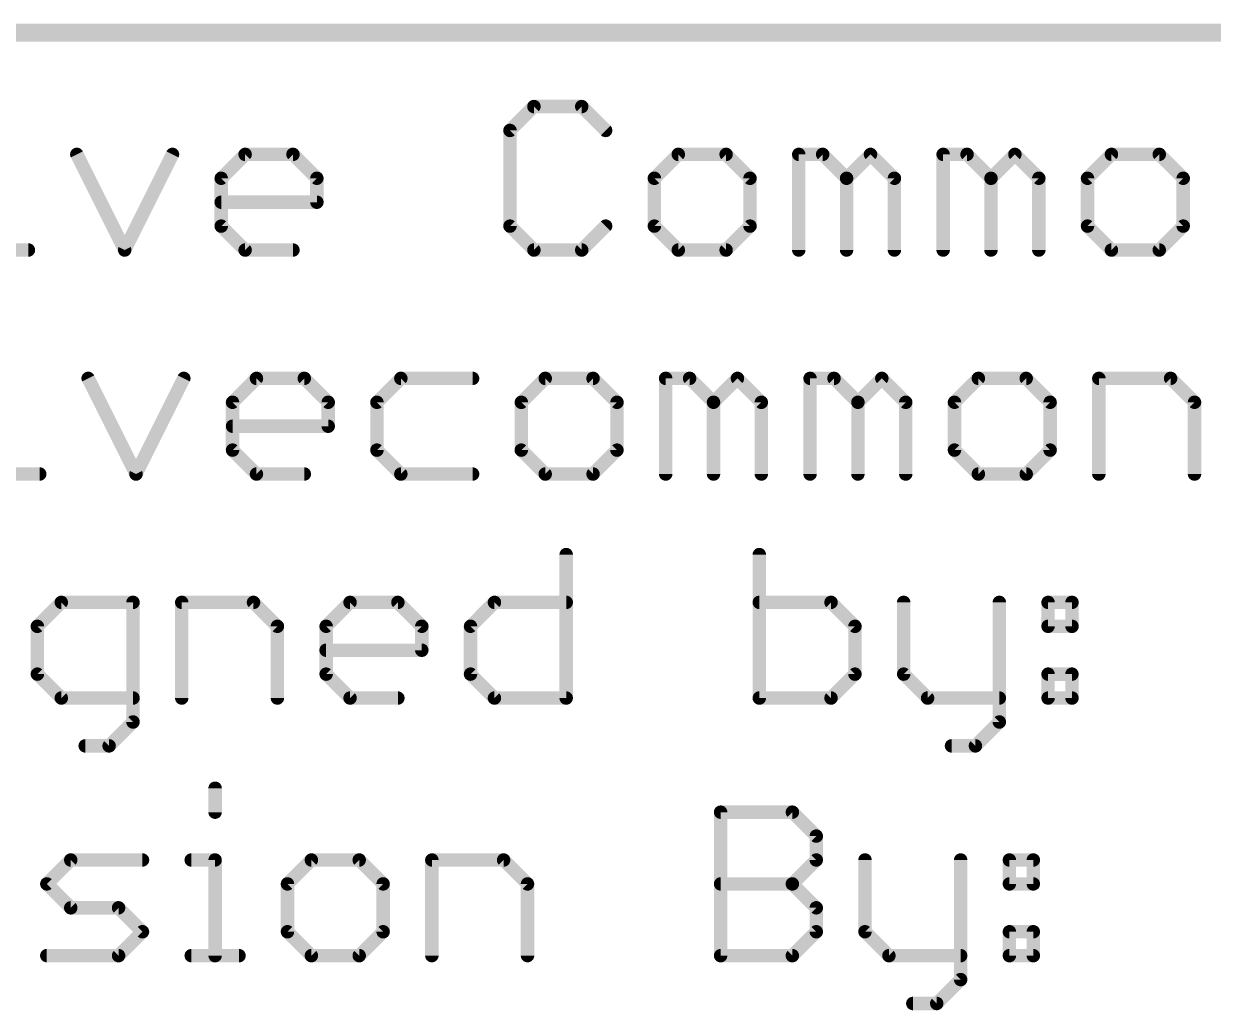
# Model space of a CAD drawing. Extents: x -27 to 84, y -12 to 86.
# Drawn here: x 10.26 to 23.75, y -11.08 to 0.1 of the extents above; entities that cross this region are included whole.
import ezdxf

# ---------------------------------------------------------------- set-up
doc = ezdxf.new("R2010")
doc.units = 0
doc.layers.add('20', color=53, linetype='CONTINUOUS')
doc.layers.add('27', color=253, linetype='CONTINUOUS')

msp = doc.modelspace()

# ---------------------------------------------------------------- linework, layer by layer
at = {"layer": '20', "const_width": 0.2032}
msp.add_lwpolyline([(0.635, 0), (83.185, 0)], dxfattribs=at)
at = {"layer": '27', "const_width": 0.1524}
for points in [[(16.047, -0.8368), (15.7759, -1.108)], [(16.5894, -0.8368), (16.047, -0.8368)], [(16.8605, -1.108), (16.5894, -0.8368)], [(15.7759, -1.108), (15.7759, -2.1926)], [(10.8644, -1.3791), (11.4067, -2.4638)], [(11.4067, -2.4638), (11.949, -1.3791)], [(12.5015, -1.6503), (12.7727, -1.3791)], [(12.7727, -1.3791), (13.315, -1.3791)], [(13.315, -1.3791), (13.5862, -1.6503)], [(17.6842, -1.3791), (17.413, -1.6503)], [(18.2265, -1.3791), (17.6842, -1.3791)], [(18.4977, -1.6503), (18.2265, -1.3791)], [(19.0502, -2.4638), (19.0502, -1.3791)], [(19.0502, -1.3791), (19.3213, -1.3791)], [(19.3213, -1.3791), (19.5925, -1.6503)], [(19.5925, -1.6503), (19.8637, -1.3791)], [(19.8637, -1.3791), (20.1348, -1.6503)], [(20.6873, -2.4638), (20.6873, -1.3791)], [(20.6873, -1.3791), (20.9585, -1.3791)], [(20.9585, -1.3791), (21.2297, -1.6503)], [(21.2297, -1.6503), (21.5008, -1.3791)], [(21.5008, -1.3791), (21.772, -1.6503)], [(22.5956, -1.3791), (22.3245, -1.6503)], [(23.138, -1.3791), (22.5956, -1.3791)], [(23.4091, -1.6503), (23.138, -1.3791)], [(12.5015, -2.1926), (12.5015, -1.6503)], [(13.5862, -1.6503), (13.5862, -1.9215)], [(17.413, -1.6503), (17.413, -2.1926)], [(18.4977, -2.1926), (18.4977, -1.6503)], [(19.5925, -1.6503), (19.5925, -2.4638)], [(20.1348, -1.6503), (20.1348, -2.4638)], [(21.2297, -1.6503), (21.2297, -2.4638)], [(21.772, -1.6503), (21.772, -2.4638)], [(22.3245, -1.6503), (22.3245, -2.1926)], [(23.4091, -2.1926), (23.4091, -1.6503)], [(13.5862, -1.9215), (12.5015, -1.9215)], [(12.7727, -2.4638), (12.5015, -2.1926)], [(15.7759, -2.1926), (16.047, -2.4638)], [(16.5894, -2.4638), (16.8605, -2.1926)], [(17.413, -2.1926), (17.6842, -2.4638)], [(18.2265, -2.4638), (18.4977, -2.1926)], [(22.3245, -2.1926), (22.5956, -2.4638)], [(23.138, -2.4638), (23.4091, -2.1926)], [(9.773, -2.4638), (10.3153, -2.4638)], [(13.315, -2.4638), (12.7727, -2.4638)], [(16.047, -2.4638), (16.5894, -2.4638)], [(17.6842, -2.4638), (18.2265, -2.4638)], [(22.5956, -2.4638), (23.138, -2.4638)], [(10.9928, -3.9191), (11.5351, -5.0038)], [(11.5351, -5.0038), (12.0775, -3.9191)], [(12.63, -4.1903), (12.9011, -3.9191)], [(12.9011, -3.9191), (13.4434, -3.9191)], [(13.4434, -3.9191), (13.7146, -4.1903)], [(14.5383, -3.9191), (14.2671, -4.1903)], [(15.3518, -3.9191), (14.5383, -3.9191)], [(16.1754, -3.9191), (15.9043, -4.1903)], [(16.7178, -3.9191), (16.1754, -3.9191)], [(16.9889, -4.1903), (16.7178, -3.9191)], [(17.5414, -5.0038), (17.5414, -3.9191)], [(17.5414, -3.9191), (17.8126, -3.9191)], [(17.8126, -3.9191), (18.0838, -4.1903)], [(18.0838, -4.1903), (18.3549, -3.9191)], [(18.3549, -3.9191), (18.6261, -4.1903)], [(19.1786, -5.0038), (19.1786, -3.9191)], [(19.1786, -3.9191), (19.4497, -3.9191)], [(19.4497, -3.9191), (19.7209, -4.1903)], [(19.7209, -4.1903), (19.9921, -3.9191)], [(19.9921, -3.9191), (20.2632, -4.1903)], [(21.0869, -3.9191), (20.8157, -4.1903)], [(21.6292, -3.9191), (21.0869, -3.9191)], [(21.9004, -4.1903), (21.6292, -3.9191)], [(22.4529, -5.0038), (22.4529, -3.9191)], [(22.4529, -3.9191), (23.2664, -3.9191)], [(23.2664, -3.9191), (23.5375, -4.1903)], [(12.63, -4.7326), (12.63, -4.1903)], [(13.7146, -4.1903), (13.7146, -4.4615)], [(14.2671, -4.1903), (14.2671, -4.7326)], [(15.9043, -4.1903), (15.9043, -4.7326)], [(16.9889, -4.7326), (16.9889, -4.1903)], [(18.0838, -4.1903), (18.0838, -5.0038)], [(18.6261, -4.1903), (18.6261, -5.0038)], [(19.7209, -4.1903), (19.7209, -5.0038)], [(20.2632, -4.1903), (20.2632, -5.0038)], [(20.8157, -4.1903), (20.8157, -4.7326)], [(21.9004, -4.7326), (21.9004, -4.1903)], [(23.5375, -4.1903), (23.5375, -5.0038)], [(13.7146, -4.4615), (12.63, -4.4615)], [(12.9011, -5.0038), (12.63, -4.7326)], [(14.2671, -4.7326), (14.5383, -5.0038)], [(15.9043, -4.7326), (16.1754, -5.0038)], [(16.7178, -5.0038), (16.9889, -4.7326)], [(20.8157, -4.7326), (21.0869, -5.0038)], [(21.6292, -5.0038), (21.9004, -4.7326)], [(9.9014, -5.0038), (10.4437, -5.0038)], [(13.4434, -5.0038), (12.9011, -5.0038)], [(14.5383, -5.0038), (15.3518, -5.0038)], [(16.1754, -5.0038), (16.7178, -5.0038)], [(21.0869, -5.0038), (21.6292, -5.0038)], [(16.4131, -5.9168), (16.4131, -7.5438)], [(18.6028, -5.9168), (18.6028, -7.5438)], [(10.6881, -6.4591), (10.417, -6.7303)], [(11.5016, -6.4591), (10.6881, -6.4591)], [(11.5016, -7.815), (11.5016, -6.4591)], [(12.0541, -7.5438), (12.0541, -6.4591)], [(12.0541, -6.4591), (12.8676, -6.4591)], [(12.8676, -6.4591), (13.1388, -6.7303)], [(13.6913, -6.7303), (13.9625, -6.4591)], [(13.9625, -6.4591), (14.5048, -6.4591)], [(14.5048, -6.4591), (14.776, -6.7303)], [(15.3285, -6.7303), (15.5996, -6.4591)], [(15.5996, -6.4591), (16.4131, -6.4591)], [(19.4163, -6.4591), (18.6028, -6.4591)], [(19.6874, -6.7303), (19.4163, -6.4591)], [(20.2399, -6.4591), (20.2399, -7.2726)], [(21.3246, -6.4591), (21.3246, -7.815)], [(21.8771, -6.4591), (22.1482, -6.4591)], [(21.8771, -6.7303), (21.8771, -6.4591)], [(22.1482, -6.4591), (22.1482, -6.7303)], [(10.417, -6.7303), (10.417, -7.2726)], [(13.1388, -6.7303), (13.1388, -7.5438)], [(13.6913, -7.2726), (13.6913, -6.7303)], [(14.776, -6.7303), (14.776, -7.0015)], [(15.3285, -7.2726), (15.3285, -6.7303)], [(19.6874, -7.2726), (19.6874, -6.7303)], [(22.1482, -6.7303), (21.8771, -6.7303)], [(14.776, -7.0015), (13.6913, -7.0015)], [(10.417, -7.2726), (10.6881, -7.5438)], [(13.9625, -7.5438), (13.6913, -7.2726)], [(15.5996, -7.5438), (15.3285, -7.2726)], [(19.4163, -7.5438), (19.6874, -7.2726)], [(20.2399, -7.2726), (20.5111, -7.5438)], [(21.8771, -7.2726), (22.1482, -7.2726)], [(21.8771, -7.5438), (21.8771, -7.2726)], [(22.1482, -7.2726), (22.1482, -7.5438)], [(10.6881, -7.5438), (11.5016, -7.5438)], [(14.5048, -7.5438), (13.9625, -7.5438)], [(16.4131, -7.5438), (15.5996, -7.5438)], [(18.6028, -7.5438), (19.4163, -7.5438)], [(20.5111, -7.5438), (21.3246, -7.5438)], [(22.1482, -7.5438), (21.8771, -7.5438)], [(11.2305, -8.0861), (11.5016, -7.815)], [(21.3246, -7.815), (21.0534, -8.0861)], [(10.9593, -8.0861), (11.2305, -8.0861)], [(21.0534, -8.0861), (20.7823, -8.0861)], [(12.4324, -8.5666), (12.4324, -8.8378)], [(18.1642, -10.4648), (18.1642, -8.8378)], [(18.1642, -8.8378), (18.9777, -8.8378)], [(18.9777, -8.8378), (19.2488, -9.109)], [(19.2488, -9.109), (19.2488, -9.3801)], [(10.5241, -9.6513), (10.7953, -9.3801)], [(10.7953, -9.3801), (11.6088, -9.3801)], [(12.1613, -9.3801), (12.4324, -9.3801)], [(12.4324, -9.3801), (12.4324, -10.4648)], [(13.5239, -9.3801), (13.2527, -9.6513)], [(14.0662, -9.3801), (13.5239, -9.3801)], [(14.3374, -9.6513), (14.0662, -9.3801)], [(14.8899, -10.4648), (14.8899, -9.3801)], [(14.8899, -9.3801), (15.7034, -9.3801)], [(15.7034, -9.3801), (15.9745, -9.6513)], [(19.2488, -9.3801), (18.9777, -9.6513)], [(19.8013, -9.3801), (19.8013, -10.1936)], [(20.886, -9.3801), (20.886, -10.736)], [(21.4385, -9.3801), (21.7096, -9.3801)], [(21.4385, -9.6513), (21.4385, -9.3801)], [(21.7096, -9.3801), (21.7096, -9.6513)], [(10.7953, -9.9225), (10.5241, -9.6513)], [(13.2527, -9.6513), (13.2527, -10.1936)], [(14.3374, -10.1936), (14.3374, -9.6513)], [(15.9745, -9.6513), (15.9745, -10.4648)], [(18.1642, -9.6513), (18.9777, -9.6513)], [(18.9777, -9.6513), (19.2488, -9.9225)], [(21.7096, -9.6513), (21.4385, -9.6513)], [(11.3376, -9.9225), (10.7953, -9.9225)], [(11.6088, -10.1936), (11.3376, -9.9225)], [(19.2488, -9.9225), (19.2488, -10.1936)], [(11.3376, -10.4648), (11.6088, -10.1936)], [(13.2527, -10.1936), (13.5239, -10.4648)], [(14.0662, -10.4648), (14.3374, -10.1936)], [(19.2488, -10.1936), (18.9777, -10.4648)], [(19.8013, -10.1936), (20.0725, -10.4648)], [(21.4385, -10.1936), (21.7096, -10.1936)], [(21.4385, -10.4648), (21.4385, -10.1936)], [(21.7096, -10.1936), (21.7096, -10.4648)], [(10.5241, -10.4648), (11.3376, -10.4648)], [(12.1613, -10.4648), (12.7036, -10.4648)], [(13.5239, -10.4648), (14.0662, -10.4648)], [(18.9777, -10.4648), (18.1642, -10.4648)], [(20.0725, -10.4648), (20.886, -10.4648)], [(21.7096, -10.4648), (21.4385, -10.4648)], [(20.886, -10.736), (20.6148, -11.0071)], [(20.6148, -11.0071), (20.3437, -11.0071)]]:
    msp.add_lwpolyline(points, dxfattribs=at)
at = {"layer": '27', "const_width": 0.0762}
for points in [[(16.047, -0.7987, 1), (16.047, -0.8749)], [(16.074, -0.8638, 1), (16.0201, -0.8099)], [(16.6163, -0.8099, 1), (16.5624, -0.8638)], [(16.5894, -0.8749, 1), (16.5894, -0.7987)], [(15.7489, -1.081, 1), (15.8028, -1.1349)], [(15.814, -1.108, 1), (15.7378, -1.108)], [(16.8336, -1.1349, 1), (16.8875, -1.081)], [(10.8985, -1.3621, 1), (10.8303, -1.3962)], [(11.9831, -1.3962, 1), (11.915, -1.3621)], [(12.7727, -1.341, 1), (12.7727, -1.4172)], [(12.7997, -1.4061, 1), (12.7458, -1.3522)], [(13.342, -1.3522, 1), (13.2881, -1.4061)], [(13.315, -1.4172, 1), (13.315, -1.341)], [(17.6842, -1.341, 1), (17.6842, -1.4172)], [(17.7111, -1.4061, 1), (17.6572, -1.3522)], [(18.2535, -1.3522, 1), (18.1996, -1.4061)], [(18.2265, -1.4172, 1), (18.2265, -1.341)], [(19.0883, -1.3791, 1), (19.0121, -1.3791)], [(19.0502, -1.341, 1), (19.0502, -1.4172)], [(19.3483, -1.3522, 1), (19.2944, -1.4061)], [(19.3213, -1.4172, 1), (19.3213, -1.341)], [(19.8906, -1.3522, 1), (19.8367, -1.4061)], [(19.8906, -1.4061, 1), (19.8367, -1.3522)], [(20.7254, -1.3791, 1), (20.6492, -1.3791)], [(20.6873, -1.341, 1), (20.6873, -1.4172)], [(20.9854, -1.3522, 1), (20.9315, -1.4061)], [(20.9585, -1.4172, 1), (20.9585, -1.341)], [(21.5278, -1.3522, 1), (21.4739, -1.4061)], [(21.5278, -1.4061, 1), (21.4739, -1.3522)], [(22.5956, -1.341, 1), (22.5956, -1.4172)], [(22.6226, -1.4061, 1), (22.5687, -1.3522)], [(23.1649, -1.3522, 1), (23.111, -1.4061)], [(23.138, -1.4172, 1), (23.138, -1.341)], [(12.5396, -1.6503, 1), (12.4634, -1.6503)], [(12.4746, -1.6234, 1), (12.5285, -1.6772)], [(13.6243, -1.6503, 1), (13.5481, -1.6503)], [(13.5593, -1.6772, 1), (13.6131, -1.6234)], [(17.4511, -1.6503, 1), (17.3749, -1.6503)], [(17.3861, -1.6234, 1), (17.44, -1.6772)], [(18.5358, -1.6503, 1), (18.4596, -1.6503)], [(18.4707, -1.6772, 1), (18.5246, -1.6234)], [(19.6306, -1.6503, 1), (19.5544, -1.6503)], [(19.5656, -1.6234, 1), (19.6194, -1.6772)], [(19.5656, -1.6772, 1), (19.6194, -1.6234)], [(20.1729, -1.6503, 1), (20.0967, -1.6503)], [(20.1079, -1.6772, 1), (20.1618, -1.6234)], [(21.2678, -1.6503, 1), (21.1916, -1.6503)], [(21.2027, -1.6234, 1), (21.2566, -1.6772)], [(21.2027, -1.6772, 1), (21.2566, -1.6234)], [(21.8101, -1.6503, 1), (21.7339, -1.6503)], [(21.745, -1.6772, 1), (21.7989, -1.6234)], [(22.3626, -1.6503, 1), (22.2864, -1.6503)], [(22.2975, -1.6234, 1), (22.3514, -1.6772)], [(23.4472, -1.6503, 1), (23.371, -1.6503)], [(23.3822, -1.6772, 1), (23.4361, -1.6234)], [(12.5015, -1.8834, 1), (12.5015, -1.9596)], [(13.5481, -1.9215, 1), (13.6243, -1.9215)], [(13.5862, -1.9596, 1), (13.5862, -1.8834)], [(12.5285, -2.1657, 1), (12.4746, -2.2196)], [(12.4634, -2.1926, 1), (12.5396, -2.1926)], [(15.8028, -2.1657, 1), (15.7489, -2.2196)], [(15.7378, -2.1926, 1), (15.814, -2.1926)], [(16.8875, -2.2196, 1), (16.8336, -2.1657)], [(17.44, -2.1657, 1), (17.3861, -2.2196)], [(17.3749, -2.1926, 1), (17.4511, -2.1926)], [(18.4596, -2.1926, 1), (18.5358, -2.1926)], [(18.5246, -2.2196, 1), (18.4707, -2.1657)], [(22.3514, -2.1657, 1), (22.2975, -2.2196)], [(22.2864, -2.1926, 1), (22.3626, -2.1926)], [(23.371, -2.1926, 1), (23.4472, -2.1926)], [(23.4361, -2.2196, 1), (23.3822, -2.1657)], [(10.3153, -2.5019, 1), (10.3153, -2.4257)], [(11.3726, -2.4468, 1), (11.4408, -2.4808)], [(11.3726, -2.4808, 1), (11.4408, -2.4468)], [(12.7727, -2.4257, 1), (12.7727, -2.5019)], [(12.7458, -2.4907, 1), (12.7997, -2.4369)], [(13.315, -2.5019, 1), (13.315, -2.4257)], [(16.047, -2.4257, 1), (16.047, -2.5019)], [(16.0201, -2.4907, 1), (16.074, -2.4369)], [(16.5624, -2.4369, 1), (16.6163, -2.4907)], [(16.5894, -2.5019, 1), (16.5894, -2.4257)], [(17.6842, -2.4257, 1), (17.6842, -2.5019)], [(17.6572, -2.4907, 1), (17.7111, -2.4369)], [(18.1996, -2.4369, 1), (18.2534, -2.4907)], [(18.2265, -2.5019, 1), (18.2265, -2.4257)], [(19.0121, -2.4638, 1), (19.0883, -2.4638)], [(19.5544, -2.4638, 1), (19.6306, -2.4638)], [(20.0967, -2.4638, 1), (20.1729, -2.4638)], [(20.6492, -2.4638, 1), (20.7254, -2.4638)], [(21.1916, -2.4638, 1), (21.2678, -2.4638)], [(21.7339, -2.4638, 1), (21.8101, -2.4638)], [(22.5956, -2.4257, 1), (22.5956, -2.5019)], [(22.5687, -2.4907, 1), (22.6226, -2.4369)], [(23.111, -2.4369, 1), (23.1649, -2.4907)], [(23.138, -2.5019, 1), (23.138, -2.4257)], [(11.0269, -3.9021, 1), (10.9587, -3.9362)], [(12.1115, -3.9362, 1), (12.0434, -3.9021)], [(12.9011, -3.881, 1), (12.9011, -3.9572)], [(12.9281, -3.9461, 1), (12.8742, -3.8922)], [(13.4704, -3.8922, 1), (13.4165, -3.9461)], [(13.4434, -3.9572, 1), (13.4434, -3.881)], [(14.5383, -3.881, 1), (14.5383, -3.9572)], [(14.5652, -3.9461, 1), (14.5113, -3.8922)], [(15.3518, -3.9572, 1), (15.3518, -3.881)], [(16.1754, -3.881, 1), (16.1754, -3.9572)], [(16.2024, -3.9461, 1), (16.1485, -3.8922)], [(16.7447, -3.8922, 1), (16.6908, -3.9461)], [(16.7178, -3.9572, 1), (16.7178, -3.881)], [(17.5795, -3.9191, 1), (17.5033, -3.9191)], [(17.5414, -3.881, 1), (17.5414, -3.9572)], [(17.8395, -3.8922, 1), (17.7856, -3.9461)], [(17.8126, -3.9572, 1), (17.8126, -3.881)], [(18.3819, -3.8922, 1), (18.328, -3.9461)], [(18.3819, -3.9461, 1), (18.328, -3.8922)], [(19.2167, -3.9191, 1), (19.1405, -3.9191)], [(19.1786, -3.881, 1), (19.1786, -3.9572)], [(19.4767, -3.8922, 1), (19.4228, -3.9461)], [(19.4497, -3.9572, 1), (19.4497, -3.881)], [(20.019, -3.8922, 1), (19.9651, -3.9461)], [(20.019, -3.9461, 1), (19.9651, -3.8922)], [(21.0869, -3.881, 1), (21.0869, -3.9572)], [(21.1138, -3.9461, 1), (21.06, -3.8922)], [(21.6562, -3.8922, 1), (21.6023, -3.9461)], [(21.6292, -3.9572, 1), (21.6292, -3.881)], [(22.491, -3.9191, 1), (22.4148, -3.9191)], [(22.4529, -3.881, 1), (22.4529, -3.9572)], [(23.2933, -3.8922, 1), (23.2394, -3.9461)], [(23.2664, -3.9572, 1), (23.2664, -3.881)], [(12.6681, -4.1903, 1), (12.5919, -4.1903)], [(12.603, -4.1634, 1), (12.6569, -4.2172)], [(13.7527, -4.1903, 1), (13.6765, -4.1903)], [(13.6877, -4.2172, 1), (13.7416, -4.1634)], [(14.3052, -4.1903, 1), (14.229, -4.1903)], [(14.2402, -4.1634, 1), (14.2941, -4.2172)], [(15.9424, -4.1903, 1), (15.8662, -4.1903)], [(15.8773, -4.1634, 1), (15.9312, -4.2172)], [(17.027, -4.1903, 1), (16.9508, -4.1903)], [(16.962, -4.2172, 1), (17.0159, -4.1634)], [(18.1219, -4.1903, 1), (18.0457, -4.1903)], [(18.0568, -4.1634, 1), (18.1107, -4.2172)], [(18.0568, -4.2172, 1), (18.1107, -4.1634)], [(18.6642, -4.1903, 1), (18.588, -4.1903)], [(18.5991, -4.2172, 1), (18.653, -4.1634)], [(19.759, -4.1903, 1), (19.6828, -4.1903)], [(19.694, -4.1634, 1), (19.7478, -4.2172)], [(19.694, -4.2172, 1), (19.7478, -4.1634)], [(20.3013, -4.1903, 1), (20.2251, -4.1903)], [(20.2363, -4.2172, 1), (20.2902, -4.1634)], [(20.8538, -4.1903, 1), (20.7776, -4.1903)], [(20.7888, -4.1634, 1), (20.8427, -4.2172)], [(21.9385, -4.1903, 1), (21.8623, -4.1903)], [(21.8735, -4.2172, 1), (21.9273, -4.1634)], [(23.5756, -4.1903, 1), (23.4994, -4.1903)], [(23.5106, -4.2172, 1), (23.5645, -4.1634)], [(12.63, -4.4234, 1), (12.63, -4.4996)], [(13.6765, -4.4615, 1), (13.7527, -4.4615)], [(13.7146, -4.4996, 1), (13.7146, -4.4234)], [(12.6569, -4.7057, 1), (12.603, -4.7596)], [(12.5919, -4.7326, 1), (12.6681, -4.7326)], [(14.2941, -4.7057, 1), (14.2402, -4.7596)], [(14.229, -4.7326, 1), (14.3052, -4.7326)], [(15.9312, -4.7057, 1), (15.8773, -4.7596)], [(15.8662, -4.7326, 1), (15.9424, -4.7326)], [(16.9508, -4.7326, 1), (17.027, -4.7326)], [(17.0159, -4.7596, 1), (16.962, -4.7057)], [(20.8427, -4.7057, 1), (20.7888, -4.7596)], [(20.7776, -4.7326, 1), (20.8538, -4.7326)], [(21.8623, -4.7326, 1), (21.9385, -4.7326)], [(21.9273, -4.7596, 1), (21.8735, -4.7057)], [(10.4437, -5.0419, 1), (10.4437, -4.9657)], [(11.501, -4.9868, 1), (11.5692, -5.0208)], [(11.501, -5.0208, 1), (11.5692, -4.9868)], [(12.9011, -4.9657, 1), (12.9011, -5.0419)], [(12.8742, -5.0307, 1), (12.9281, -4.9769)], [(13.4434, -5.0419, 1), (13.4434, -4.9657)], [(14.5383, -4.9657, 1), (14.5383, -5.0419)], [(14.5113, -5.0307, 1), (14.5652, -4.9769)], [(15.3518, -5.0419, 1), (15.3518, -4.9657)], [(16.1754, -4.9657, 1), (16.1754, -5.0419)], [(16.1485, -5.0307, 1), (16.2024, -4.9769)], [(16.6908, -4.9769, 1), (16.7447, -5.0307)], [(16.7178, -5.0419, 1), (16.7178, -4.9657)], [(17.5033, -5.0038, 1), (17.5795, -5.0038)], [(18.0457, -5.0038, 1), (18.1219, -5.0038)], [(18.588, -5.0038, 1), (18.6642, -5.0038)], [(19.1405, -5.0038, 1), (19.2167, -5.0038)], [(19.6828, -5.0038, 1), (19.759, -5.0038)], [(20.2251, -5.0038, 1), (20.3013, -5.0038)], [(21.0869, -4.9657, 1), (21.0869, -5.0419)], [(21.06, -5.0307, 1), (21.1138, -4.9769)], [(21.6023, -4.9769, 1), (21.6562, -5.0307)], [(21.6292, -5.0419, 1), (21.6292, -4.9657)], [(22.4148, -5.0038, 1), (22.491, -5.0038)], [(23.4994, -5.0038, 1), (23.5756, -5.0038)], [(16.4512, -5.9168, 1), (16.375, -5.9168)], [(18.6409, -5.9168, 1), (18.5647, -5.9168)], [(10.6881, -6.421, 1), (10.6881, -6.4972)], [(10.7151, -6.4861, 1), (10.6612, -6.4322)], [(11.5397, -6.4591, 1), (11.4635, -6.4591)], [(11.5016, -6.4972, 1), (11.5016, -6.421)], [(12.0922, -6.4591, 1), (12.016, -6.4591)], [(12.0541, -6.421, 1), (12.0541, -6.4972)], [(12.8946, -6.4322, 1), (12.8407, -6.4861)], [(12.8676, -6.4972, 1), (12.8676, -6.421)], [(13.9625, -6.421, 1), (13.9625, -6.4972)], [(13.9894, -6.4861, 1), (13.9355, -6.4322)], [(14.5317, -6.4322, 1), (14.4778, -6.4861)], [(14.5048, -6.4972, 1), (14.5048, -6.421)], [(15.5996, -6.421, 1), (15.5996, -6.4972)], [(15.6266, -6.4861, 1), (15.5727, -6.4322)], [(16.4131, -6.4972, 1), (16.4131, -6.421)], [(18.6028, -6.421, 1), (18.6028, -6.4972)], [(19.4432, -6.4322, 1), (19.3893, -6.4861)], [(19.4163, -6.4972, 1), (19.4163, -6.421)], [(20.278, -6.4591, 1), (20.2018, -6.4591)], [(21.3627, -6.4591, 1), (21.2865, -6.4591)], [(21.8771, -6.421, 1), (21.8771, -6.4972)], [(21.9152, -6.4591, 1), (21.839, -6.4591)], [(22.1863, -6.4591, 1), (22.1101, -6.4591)], [(22.1482, -6.4972, 1), (22.1482, -6.421)], [(10.4551, -6.7303, 1), (10.3789, -6.7303)], [(10.39, -6.7034, 1), (10.4439, -6.7572)], [(13.1769, -6.7303, 1), (13.1007, -6.7303)], [(13.1119, -6.7572, 1), (13.1657, -6.7034)], [(13.7294, -6.7303, 1), (13.6532, -6.7303)], [(13.6644, -6.7034, 1), (13.7182, -6.7572)], [(14.8141, -6.7303, 1), (14.7379, -6.7303)], [(14.749, -6.7572, 1), (14.8029, -6.7034)], [(15.3666, -6.7303, 1), (15.2904, -6.7303)], [(15.3015, -6.7034, 1), (15.3554, -6.7572)], [(19.7255, -6.7303, 1), (19.6493, -6.7303)], [(19.6605, -6.7572, 1), (19.7144, -6.7034)], [(21.8771, -6.6922, 1), (21.8771, -6.7684)], [(21.839, -6.7303, 1), (21.9152, -6.7303)], [(22.1101, -6.7303, 1), (22.1863, -6.7303)], [(22.1482, -6.7684, 1), (22.1482, -6.6922)], [(13.6913, -6.9634, 1), (13.6913, -7.0396)], [(14.7379, -7.0015, 1), (14.8141, -7.0015)], [(14.776, -7.0396, 1), (14.776, -6.9634)], [(10.4439, -7.2457, 1), (10.39, -7.2996)], [(10.3789, -7.2726, 1), (10.4551, -7.2726)], [(13.7182, -7.2457, 1), (13.6644, -7.2996)], [(13.6532, -7.2726, 1), (13.7294, -7.2726)], [(15.3554, -7.2457, 1), (15.3015, -7.2996)], [(15.2904, -7.2726, 1), (15.3666, -7.2726)], [(19.6493, -7.2726, 1), (19.7255, -7.2726)], [(19.7144, -7.2996, 1), (19.6605, -7.2457)], [(20.2669, -7.2457, 1), (20.213, -7.2996)], [(20.2018, -7.2726, 1), (20.278, -7.2726)], [(21.8771, -7.2345, 1), (21.8771, -7.3107)], [(21.9152, -7.2726, 1), (21.839, -7.2726)], [(22.1863, -7.2726, 1), (22.1101, -7.2726)], [(22.1482, -7.3107, 1), (22.1482, -7.2345)], [(10.6881, -7.5057, 1), (10.6881, -7.5819)], [(10.6612, -7.5707, 1), (10.7151, -7.5169)], [(11.5016, -7.5819, 1), (11.5016, -7.5057)], [(12.016, -7.5438, 1), (12.0922, -7.5438)], [(13.1007, -7.5438, 1), (13.1769, -7.5438)], [(13.9625, -7.5057, 1), (13.9625, -7.5819)], [(13.9355, -7.5707, 1), (13.9894, -7.5169)], [(14.5048, -7.5819, 1), (14.5048, -7.5057)], [(15.5996, -7.5057, 1), (15.5996, -7.5819)], [(15.5727, -7.5707, 1), (15.6266, -7.5169)], [(16.375, -7.5438, 1), (16.4512, -7.5438)], [(16.4131, -7.5819, 1), (16.4131, -7.5057)], [(18.6028, -7.5057, 1), (18.6028, -7.5819)], [(18.5647, -7.5438, 1), (18.6409, -7.5438)], [(19.3893, -7.5169, 1), (19.4432, -7.5707)], [(19.4163, -7.5819, 1), (19.4163, -7.5057)], [(20.5111, -7.5057, 1), (20.5111, -7.5819)], [(20.4841, -7.5707, 1), (20.538, -7.5169)], [(21.3246, -7.5819, 1), (21.3246, -7.5057)], [(21.8771, -7.5057, 1), (21.8771, -7.5819)], [(21.839, -7.5438, 1), (21.9152, -7.5438)], [(22.1101, -7.5438, 1), (22.1863, -7.5438)], [(22.1482, -7.5819, 1), (22.1482, -7.5057)], [(11.4635, -7.815, 1), (11.5397, -7.815)], [(11.5286, -7.8419, 1), (11.4747, -7.788)], [(21.2865, -7.815, 1), (21.3627, -7.815)], [(21.3515, -7.8419, 1), (21.2976, -7.788)], [(10.9593, -8.048, 1), (10.9593, -8.1242)], [(11.2035, -8.0592, 1), (11.2574, -8.1131)], [(11.2305, -8.1242, 1), (11.2305, -8.048)], [(20.7823, -8.048, 1), (20.7823, -8.1242)], [(21.0265, -8.0592, 1), (21.0804, -8.1131)], [(21.0534, -8.1242, 1), (21.0534, -8.048)], [(12.4705, -8.5666, 1), (12.3943, -8.5666)], [(18.2023, -8.8378, 1), (18.1261, -8.8378)], [(18.1642, -8.7997, 1), (18.1642, -8.8759)], [(19.0046, -8.8109, 1), (18.9507, -8.8648)], [(18.9777, -8.8759, 1), (18.9777, -8.7997)], [(12.3943, -8.8378, 1), (12.4705, -8.8378)], [(19.2869, -9.109, 1), (19.2107, -9.109)], [(19.2219, -9.1359, 1), (19.2758, -9.082)], [(10.7953, -9.342, 1), (10.7953, -9.4182)], [(10.8222, -9.4071, 1), (10.7683, -9.3532)], [(11.6088, -9.4182, 1), (11.6088, -9.342)], [(12.1613, -9.342, 1), (12.1613, -9.4182)], [(12.4705, -9.3801, 1), (12.3943, -9.3801)], [(12.4324, -9.4182, 1), (12.4324, -9.342)], [(13.5239, -9.342, 1), (13.5239, -9.4182)], [(13.5508, -9.4071, 1), (13.4969, -9.3532)], [(14.0931, -9.3532, 1), (14.0393, -9.4071)], [(14.0662, -9.4182, 1), (14.0662, -9.342)], [(14.928, -9.3801, 1), (14.8518, -9.3801)], [(14.8899, -9.342, 1), (14.8899, -9.4182)], [(15.7303, -9.3532, 1), (15.6764, -9.4071)], [(15.7034, -9.4182, 1), (15.7034, -9.342)], [(19.2758, -9.4071, 1), (19.2219, -9.3532)], [(19.8394, -9.3801, 1), (19.7632, -9.3801)], [(20.9241, -9.3801, 1), (20.8479, -9.3801)], [(21.4385, -9.342, 1), (21.4385, -9.4182)], [(21.4766, -9.3801, 1), (21.4004, -9.3801)], [(21.7477, -9.3801, 1), (21.6715, -9.3801)], [(21.7096, -9.4182, 1), (21.7096, -9.342)], [(19.2107, -9.3801, 1), (19.2869, -9.3801)], [(10.551, -9.6244, 1), (10.4972, -9.6782)], [(13.2908, -9.6513, 1), (13.2146, -9.6513)], [(14.3755, -9.6513, 1), (14.2993, -9.6513)], [(16.0126, -9.6513, 1), (15.9364, -9.6513)], [(18.1642, -9.6132, 1), (18.1642, -9.6894)], [(19.0046, -9.6244, 1), (18.9507, -9.6782)], [(18.9777, -9.6894, 1), (18.9777, -9.6132)], [(21.4385, -9.6132, 1), (21.4385, -9.6894)], [(21.7096, -9.6894, 1), (21.7096, -9.6132)], [(10.4972, -9.6244, 1), (10.551, -9.6782)], [(13.2258, -9.6244, 1), (13.2796, -9.6782)], [(14.3104, -9.6782, 1), (14.3643, -9.6244)], [(15.9476, -9.6782, 1), (16.0015, -9.6244)], [(18.9507, -9.6244, 1), (19.0046, -9.6782)], [(21.4004, -9.6513, 1), (21.4766, -9.6513)], [(21.6715, -9.6513, 1), (21.7477, -9.6513)], [(10.7953, -9.8844, 1), (10.7953, -9.9606)], [(10.7683, -9.9494, 1), (10.8222, -9.8955)], [(11.3645, -9.8955, 1), (11.3107, -9.9494)], [(11.3376, -9.9606, 1), (11.3376, -9.8844)], [(19.2869, -9.9225, 1), (19.2107, -9.9225)], [(19.2219, -9.9494, 1), (19.2758, -9.8955)], [(11.6357, -10.2206, 1), (11.5818, -10.1667)], [(11.5818, -10.2206, 1), (11.6357, -10.1667)], [(13.2796, -10.1667, 1), (13.2258, -10.2206)], [(13.2146, -10.1936, 1), (13.2908, -10.1936)], [(14.2993, -10.1936, 1), (14.3755, -10.1936)], [(14.3643, -10.2206, 1), (14.3104, -10.1667)], [(19.2107, -10.1936, 1), (19.2869, -10.1936)], [(19.2758, -10.2206, 1), (19.2219, -10.1667)], [(19.8283, -10.1667, 1), (19.7744, -10.2206)], [(19.7632, -10.1936, 1), (19.8394, -10.1936)], [(21.4385, -10.1555, 1), (21.4385, -10.2317)], [(21.4766, -10.1936, 1), (21.4004, -10.1936)], [(21.7477, -10.1936, 1), (21.6715, -10.1936)], [(21.7096, -10.2317, 1), (21.7096, -10.1555)], [(10.5241, -10.4267, 1), (10.5241, -10.5029)], [(11.3107, -10.4379, 1), (11.3645, -10.4917)], [(11.3376, -10.5029, 1), (11.3376, -10.4267)], [(12.1613, -10.4267, 1), (12.1613, -10.5029)], [(12.3943, -10.4648, 1), (12.4705, -10.4648)], [(12.7036, -10.5029, 1), (12.7036, -10.4267)], [(13.5239, -10.4267, 1), (13.5239, -10.5029)], [(13.4969, -10.4917, 1), (13.5508, -10.4379)], [(14.0393, -10.4379, 1), (14.0931, -10.4917)], [(14.0662, -10.5029, 1), (14.0662, -10.4267)], [(14.8518, -10.4648, 1), (14.928, -10.4648)], [(15.9364, -10.4648, 1), (16.0126, -10.4648)], [(18.1642, -10.4267, 1), (18.1642, -10.5029)], [(18.1261, -10.4648, 1), (18.2023, -10.4648)], [(18.9507, -10.4379, 1), (19.0046, -10.4917)], [(18.9777, -10.5029, 1), (18.9777, -10.4267)], [(20.0725, -10.4267, 1), (20.0725, -10.5029)], [(20.0455, -10.4917, 1), (20.0994, -10.4379)], [(20.886, -10.5029, 1), (20.886, -10.4267)], [(21.4385, -10.4267, 1), (21.4385, -10.5029)], [(21.4004, -10.4648, 1), (21.4766, -10.4648)], [(21.6715, -10.4648, 1), (21.7477, -10.4648)], [(21.7096, -10.5029, 1), (21.7096, -10.4267)], [(20.8479, -10.736, 1), (20.9241, -10.736)], [(20.9129, -10.7629, 1), (20.859, -10.709)], [(20.3437, -10.969, 1), (20.3437, -11.0452)], [(20.5879, -10.9802, 1), (20.6418, -11.0341)], [(20.6148, -11.0452, 1), (20.6148, -10.969)]]:
    msp.add_lwpolyline(points, format="xyb", dxfattribs=at)

doc.saveas('drawing.dxf')
